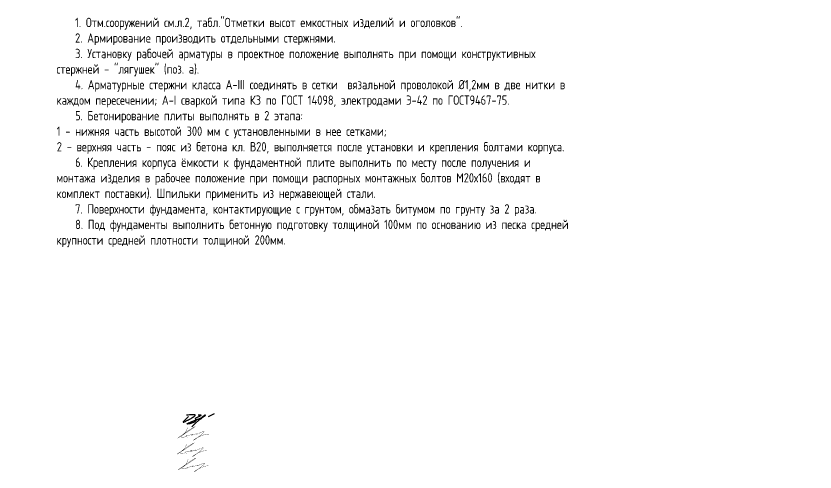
# Model space of a CAD drawing. Header units: millimetres. Extents: x 20530103 to 31271019, y 32092698 to 33532929.
# Drawn here: x 26422453 to 26448150, y 32991898 to 33006576 of the extents above; entities that cross this region are included whole.
import ezdxf
from ezdxf import colors
from ezdxf.entities.mleader import LeaderData, LeaderLine
from ezdxf.math import Vec2, Vec3

# ---------------------------------------------------------------- set-up
doc = ezdxf.new("R2010")
doc.units = ezdxf.units.MM
doc.layers.add('подпись', color=7, linetype='Continuous', lineweight=25)
doc.styles.add('GOST 2.304', font='GOST.TTF')

# ---------------------------------------------------------------- blocks, each defined once
blk = doc.blocks.new('_None')
blk = doc.blocks.new('_Dot')
at = {"color": 0, "linetype": 'ByBlock', "lineweight": -2}
blk.add_line((-0.5, 0), (-1, 0), dxfattribs=at)
at = {"color": 0, "linetype": 'ByBlock', "const_width": 0.5}
blk.add_lwpolyline([(-0.25, 0, 1), (0.25, 0, 1)], format="xyb", close=True, dxfattribs=at)
blk = doc.blocks.new('Косов')
at = {"layer": 'подпись', "color": 5, "lineweight": 30, "const_width": 0.07513148009015776}
blk.add_lwpolyline([(0, 0), (-0.07328898886044044, -0.1937150149605031), (-0.1397563794203052, -0.3641328199355485), (-0.2004995418305953, -0.5143439100787646), (-0.2566158462445856, -0.6474387805438937), (-0.3092026628130498, -0.7665079264847918), (-0.3593573616903996, -0.8746418430550875), (-0.4081773130269539, -0.9749310254086367), (-0.4567598869757603, -1.070465968698954), (-0.506434094245833, -1.16395799083557), (-0.5594555077707355, -1.256601700749684), (-0.6183113410436363, -1.349212530128284), (-0.6854888075556573, -1.442605910658244), (-0.7634751207976933, -1.537597274026666), (-0.8547574942615483, -1.63500205192031), (-0.961823141439254, -1.735635676026163), (-1.087159275821705, -1.840313578031214), (-1.232196190668674, -1.949572188416596), (-1.394136498312946, -2.06283193284105), (-1.569125890850955, -2.179234235757235), (-1.753310060384592, -2.297920521618266), (-1.942834699013019, -2.418032214876803), (-2.133845498833807, -2.538710739985959), (-2.322488151948392, -2.659097521398508), (-2.504908350455707, -2.778333983567336), (-2.674847880744665, -2.893545159917949), (-2.816432906361342, -2.993790519765867), (-2.91138568514566, -3.066113141399114), (-2.941428474932991, -3.097556103105944), (-2.888283533561207, -3.075162483174381), (-2.733673118867273, -2.98597535989245), (-2.459319488689516, -2.817037811548403), (-2.046944900863537, -2.555392916430264), (-1.490260853404379, -2.19603471256903), (-0.8309358050285027, -1.765761076967124), (-0.1226274546318109, -1.29932084636971), (0.5810064988913837, -0.8314628575220695), (1.226308356647905, -0.3969359471695952), (1.75962041974276, -0.03048895205745339), (2.127284989280724, 0.2331292910689626), (2.275644366369534, 0.3591699454646005), (2.169348876885579, 0.3239603392578374), (1.846280945803073, 0.14813246007202), (1.362631022866253, -0.1366055395955073), (0.7745895578216277, -0.4985455072475133), (0.1383470004134324, -0.9059792903869948), (-0.4899061996122782, -1.327198736516607), (-1.053979592510814, -1.730495693139119), (-1.497682728534755, -2.084162007757413), (-1.778595489148529, -2.363301329384626), (-1.909379080644158, -2.570264513074903), (-1.916465040521189, -2.714214215392758), (-1.826284906282808, -2.804313092902703), (-1.665270215426744, -2.849723802169251), (-1.459852505455046, -2.859608999757029), (-1.236463313868398, -2.843131342230322), (-1.021534178167485, -2.80945348615387), (-0.8365743664082856, -2.76655938966951), (-0.683404068875916, -2.71771821722939), (-0.5589212064107869, -2.665020434862754), (-0.4600236998535365, -2.610556508599416), (-0.3836094700441208, -2.556416904468506), (-0.3265764378231779, -2.504692088499723), (-0.2858225240324828, -2.457472526722427), (-0.2582456495113092, -2.416848685166201), (-0.2409497057733461, -2.384538506196805), (-0.2318624670194822, -2.360769837525936), (-0.2291176781220656, -2.345398003201581), (-0.2308490839552633, -2.338278327271723), (-0.2351904293911957, -2.339266133784463), (-0.2402754593051668, -2.348216746787671), (-0.2442379185692971, -2.364985490329559), (-0.2452115520557072, -2.389427688457886), (-0.2418676145284735, -2.420898252668849), (-0.2350274003013055, -2.456750444249906), (-0.2260497135798687, -2.493837111936728), (-0.2162933585684641, -2.529011104464871), (-0.2071171394713929, -2.559125270569893), (-0.1998798604931835, -2.581032458987465), (-0.1959403258383645, -2.59158551845303), (-0.1966573397105549, -2.587637297702145), (-0.2029241089587686, -2.567317067644581), (-0.2137714510074602, -2.533859787885831), (-0.2277645859251152, -2.491776840205716), (-0.2434687337783998, -2.445579606383944), (-0.2594491146376185, -2.399779468200109), (-0.2742709485696651, -2.35888780743403), (-0.2864994556423426, -2.327416005865416), (-0.2946998559259555, -2.309875445273974), (-0.2969990816911832, -2.309120716355551), (-0.2897709140379447, -2.321379245470894), (-0.2689508462667618, -2.341221667896889), (-0.230474371680657, -2.363218618910537), (-0.170276983580834, -2.381940733788497), (-0.08429417527122496, -2.391958647807883), (0.03153855994764854, -2.387842996245467), (0.1812857287720817, -2.364164414378251), (0.3660650047072522, -2.317628573146862), (0.5752067284893201, -2.253481286147348), (0.7950944076617361, -2.179103402639726), (1.012111549766132, -2.101875771883556), (1.21264166234937, -2.029179243138856), (1.383068252950125, -1.968394665665528), (1.509774829115486, -1.926902888723248), (1.579144898385721, -1.912084761572032), (1.583010662750439, -1.928610911074429), (1.534999101974563, -1.970311074503684), (1.454185890268946, -2.028304766736028), (1.359646701844667, -2.093711502647466), (1.270457210912127, -2.157650797114229), (1.205693091681951, -2.211242165012209), (1.184430018363628, -2.24560512121775), (1.225743665168466, -2.251859180606857), (1.342211195730442, -2.224131152077007), (1.520415731369667, -2.168577020612133), (1.740441882831419, -2.094360065217074), (1.982374260862116, -2.010643564897123), (2.226297476203854, -1.926590798657458), (2.452296139603732, -1.851365045503144), (2.640454861804301, -1.794129584439474), (2.770858253551296, -1.764047694471515), (2.830399574328794, -1.767019887128185), (2.833206678580609, -1.795895604034172), (2.800216069490489, -1.840261519337673), (2.752364250240362, -1.889704307187117), (2.71058772401534, -1.933810641730702), (2.695822993998718, -1.962167197116855), (2.729006563373787, -1.964360647494004), (2.831074935323613, -1.929977667010348), (3.015668041441813, -1.852548153736848), (3.267239526957837, -1.74137490143471), (3.562946465513505, -1.609703927787791), (3.879945930748363, -1.470781250479604), (4.195394996301729, -1.337852887194117), (4.486450735814742, -1.224164855614958), (4.730270222926492, -1.142963173425983), (4.904010531278118, -1.107493858310818), (4.990464882817378, -1.127502892461166), (4.994971092719879, -1.198736116099781), (4.928503124469444, -1.313439333957149), (4.802034941550573, -1.463858350763871), (4.62654050744527, -1.642238971250549), (4.412993785638037, -1.840827000147783), (4.172368739612693, -2.051868242186174), (3.915639332853516, -2.267608502096323), (3.65274303159913, -2.481060775397168), (3.38947131310988, -2.688306820762477), (3.130579157403645, -2.886195587654242), (2.880821544496484, -3.071576025534455), (2.644953454405822, -3.241297083865334), (2.4277298671484, -3.392207712108757), (2.233905762739596, -3.521156859727057), (2.06823612119706, -3.624993476182112), (1.935649452800817, -3.700824862479521), (1.841768388879245, -3.746791725798175), (1.792389091022187, -3.761293124860572), (1.79330772082335, -3.742728118389095), (1.850320439871666, -3.68949576510613), (1.969223409760616, -3.599995123734175), (2.155812792080724, -3.472625252995613), (2.415884748423196, -3.305785211612829), (2.752626198529015, -3.100845159682081), (3.158787094745776, -2.871059662794551), (3.624508147569486, -2.632654387915295), (4.139930067496607, -2.401855002009484), (4.695193565022691, -2.194887172042286), (5.280439350646247, -2.02797656497853), (5.885808134861236, -1.917348847783387), (6.50144062816571, -1.879229687421912)], dxfattribs=at)
blk = doc.blocks.new('Драничников')
at = {"layer": 'подпись', "color": 5, "lineweight": 30}
for points in [[(8.980710327489533, 1.965112983677784), (11.17302765845113, 3.080672687485674)], [(1.856487378461338, 1.954604087917232), (0.9443946431343875, 1.144106291818275), (0.3477724536323876, 0.5765809232253787), (0.01854924306553585, 0.216034698386693), (-0.09134655545642545, 0.0264743335503681), (-0.02998650882352649, -0.02809345503533223), (0.1545578160740888, 0.01633804887757151), (0.4142148523466176, 0.1237755615372862), (0.700913033103916, 0.2582257991919619), (0.974858494128398, 0.389834351016475), (1.22936818189396, 0.513302297891812), (1.466036745546944, 0.6294695936257995), (1.686458834233576, 0.7391761920262638), (1.892229097100312, 0.8432620469010885), (2.084942183293379, 0.9425671120578727), (2.266192741959344, 1.037931341304443), (2.437575422244208, 1.130194688448626), (2.600457517376867, 1.220055009849432), (2.755296896913933, 1.307641772071349), (2.902324074494459, 1.392942344229994), (3.041769563757157, 1.475944095441037), (3.173863878341308, 1.556634394820094), (3.298837531886079, 1.635000611482894), (3.416921038029955, 1.711030114545053), (3.528344910412102, 1.784710273122357), (3.633220458700748, 1.85597556450233), (3.731182176680591, 1.924548898659907), (3.821745354165728, 1.990100293742103), (3.904425280969804, 2.052299767895875), (3.978737246906803, 2.110817339268351), (4.044196541790825, 2.165323026006149), (4.100318455435854, 2.21548684625634), (4.146618277655421, 2.260978818165938), (4.182906808328426, 2.30161237304759), (4.210176887591729, 2.337774594877317), (4.229716865646424, 2.36999598079683), (4.242815092694059, 2.398807027947953), (4.250759918935955, 2.424738233472397), (4.254839694573775, 2.448320094511985), (4.256342769808839, 2.470083108208257), (4.256557494842355, 2.490557771703209), (4.256446974604387, 2.510157746458503), (4.255673332939637, 2.52882935121562), (4.253573448419957, 2.546402069036333), (4.249484199618905, 2.562705382982074), (4.242742465109131, 2.577568776114504), (4.232685123463284, 2.590821731495225), (4.218649053254353, 2.602293732185672), (4.199971133054987, 2.611814261247559), (4.175789305009857, 2.619285429327306), (4.144445765551154, 2.624899857410867), (4.104083774682408, 2.628922794069183), (4.052846592407832, 2.631619487873138), (3.988877478731069, 2.633255187393559), (3.910319693655879, 2.634095141201385), (3.815316497186359, 2.634404597867331), (3.702011149326154, 2.634448805962506), (3.566908052837789, 2.634126718412176), (3.399956181517496, 2.631872105559751), (3.189465651920159, 2.625752442103021), (2.923746580600778, 2.613835202739949), (2.591109084114009, 2.59418786216844), (2.17986327901508, 2.564877895086454), (1.678319281858307, 2.523972776191727), (1.07478720919903, 2.469539980182219)], [(5.304213564505403, 2.566545171817666), (5.525989789249252, 2.566507279164739), (5.707012465710477, 2.566242030593799), (5.851999229185139, 2.565522070187114), (5.965667714969754, 2.56412004202673), (6.052735558360496, 2.561808590194858), (6.117920394653879, 2.558360358773427), (6.165939859146079, 2.553547991844653), (6.201511587133609, 2.547144133490519), (6.228727985138221, 2.53896879360957), (6.24918054458567, 2.529031445364922), (6.26383552812672, 2.517388927735908), (6.273659198412361, 2.504098079702317), (6.279617818093811, 2.489215740243424), (6.282677649822176, 2.472798748338732), (6.283804956248332, 2.454903942967746), (6.283966000023725, 2.435588163109799), (6.283261828222408, 2.414671418663431), (6.278332625613416, 2.391026403202318), (6.26495336138953, 2.363288981219), (6.238899004743075, 2.33009501720619), (6.195944524866036, 2.290080375656601), (6.13186489095142, 2.241880921062716), (6.042435072191438, 2.184132517917192), (5.923430037778417, 2.11547103071274), (5.772778322682825, 2.035290177001627), (5.597022724986346, 1.946015086574505), (5.40485960854835, 1.85082874228226), (5.204985337228436, 1.752914126975099), (5.006096274885749, 1.655454223503966), (4.81688878538057, 1.561632014718953), (4.646059232571361, 1.474630483471003), (4.50230398031897, 1.397632612610266), (4.392159511261866, 1.333022481553826), (4.313522783159442, 1.279988555983721), (4.262130872551779, 1.236920398147845), (4.233720855978277, 1.202207570294661), (4.224029809977878, 1.17423963467246), (4.228794811090438, 1.151406153529251), (4.243752935855241, 1.132096689113666), (4.2646412608118, 1.1147008036736), (4.287841037600515, 1.097772260953604), (4.312310218264088, 1.080521630683165), (4.337650929946108, 1.062323684088312), (4.363465299790619, 1.042553192394621), (4.389355454940983, 1.020584926828008), (4.414923522540903, 0.9957936586141045), (4.439771629734309, 0.9675541589788281), (4.463501903664564, 0.9352411991479244), (4.485609108958897, 0.8983937518434573), (4.50515856017671, 0.8572075957724223), (4.5211082093615, 0.81204271113819), (4.532416008555742, 0.7632590781441877), (4.538039909802592, 0.7112166769936721), (4.536937865144864, 0.6562754878900705), (4.528067826625829, 0.5987954910364692), (4.510387746288529, 0.5391366666364092), (4.482947150086829, 0.4776558371721649), (4.445161859621066, 0.4146971942416258), (4.396539270402286, 0.3506017717214718), (4.336586777941534, 0.2857106034887238), (4.264811777750197, 0.2203647234203459), (4.180721665339775, 0.1549051653927904), (4.083823836221086, 0.08967296328324892), (3.973625685905517, 0.02500915096851486), (3.850127214393183, -0.03873892223265329), (3.715298839638763, -0.1011986452323299), (3.571603584086688, -0.1619910915006813), (3.42150447018048, -0.220737334508101), (3.267464520363887, -0.2770584477246416), (3.111946757081114, -0.3305755046202989), (2.957414202775794, -0.3809095786655234), (2.806329879892132, -0.4276817433304245), (2.660825250159974, -0.470582541948886), (2.521705532455371, -0.509580397310117), (2.389444384940703, -0.5447132020672143), (2.264515465778231, -0.5760188488730478), (2.14739243312988, -0.6035352303804871), (2.038548945158595, -0.6273002392427998), (1.938458660025958, -0.6473517681127419), (1.847595235894914, -0.6637277096434104), (1.76627444487292, -0.6764975336984662), (1.694180514852519, -0.6858570189852458), (1.630839787671107, -0.6920335214214219), (1.575778605166306, -0.6952543969249518), (1.52852330917608, -0.6957470014137357), (1.488600241537824, -0.6937386908056169), (1.455535744089389, -0.6894568210186094), (1.428856158668509, -0.6831287479704429), (1.408122562044696, -0.6749565658105325), (1.393034970715689, -0.6650413216135007), (1.383328136109867, -0.6534588006851436), (1.378736809656857, -0.6402847883314848), (1.378995742785492, -0.6255950698584911), (1.383839686925171, -0.6094654305723566), (1.393003393504841, -0.5919716557787069), (1.406221613953676, -0.5731895307836226), (1.424056422623948, -0.5529169614379157), (1.45037918556261, -0.529840335771496), (1.489888591739145, -0.5023681623591187), (1.547283330123378, -0.4689089497754821), (1.62726208968536, -0.4278712065953414), (1.734523559394802, -0.377663441393338), (1.873766428221643, -0.3166941627443975), (2.049689385135366, -0.2433718792230479), (2.26488491914472, -0.1568061134842651), (2.513520719411076, -0.05891044450368099), (2.787658275134618, 0.04770053466285162), (3.079359075515981, 0.1604122309597074), (3.38068460975478, 0.2766100513307492), (3.683696367051084, 0.3936794027205792), (3.980455836605529, 0.5090056920730603), (4.263024507617843, 0.6199743263326241), (4.5251090419722, 0.724501209585128), (4.766996792286704, 0.8226242344834986), (4.99062028386345, 0.914911790822714), (5.197912042004873, 1.00193226839724), (5.390804592012614, 1.084254057001999), (5.571230459189451, 1.16244554643157), (5.741122168837023, 1.237075126480875), (5.902412246257427, 1.308711186944436), (6.05675217957662, 1.377865278637728), (6.204669308215216, 1.444821596457928), (6.346409934417807, 1.509807496323162), (6.482220360428528, 1.573050334151048), (6.61234688849197, 1.634777465859713), (6.737035820852157, 1.695216247367), (6.856533459753791, 1.754594034590809), (6.971086107441351, 1.813138183448928), (7.08082638820008, 1.870975002784689), (7.185432214479761, 1.927826613142884), (7.284467820770828, 1.983314087993733), (7.377497441564174, 2.037058500807404), (7.464085311350459, 2.088680925054064), (7.543795664620461, 2.13780243420382), (7.616192735864956, 2.184044101726897), (7.68084075957438, 2.227027001093518), (7.737357651497859, 2.266441675637566), (7.785576052418378, 2.302256548148193), (7.825382284376474, 2.334509511278725), (7.856662669413595, 2.363238457681689), (7.879303529570734, 2.388481280010183), (7.893191186888771, 2.410275870917417), (7.898211963409153, 2.42866012305609), (7.894252181172305, 2.443671929079471), (7.881291314991586, 2.455199189888845), (7.85968145076788, 2.462529839380466), (7.829867827173189, 2.464801819698891), (7.792295682880308, 2.461153072988736), (7.747410256561921, 2.450721541394671), (7.695656786890481, 2.432645167061423), (7.637480512538446, 2.406061892133607), (7.573326672178382, 2.370109658755837), (7.496093551097147, 2.317453080854989), (7.368491621038743, 2.214863459486196), (7.145684400361802, 2.022638767487081), (6.782835407424159, 1.701076977695152), (6.235108160584218, 1.210476062947862), (5.457666178200952, 0.5111339960826058), (4.405672978632197, -0.4366512500631075), (3.034292080235446, -1.672581702652224)]]:
    blk.add_lwpolyline(points, dxfattribs=at)

msp = doc.modelspace()

# ---------------------------------------------------------------- block references
at = {"color": 1, "xscale": 106.48, "yscale": 106.48, "zscale": 106.48}
for p in [(26427969.06925616, 32993320.52306651), (26427940.53589583, 32992797.86383437), (26427988.09149639, 32992303.62983415)]:
    msp.add_blockref('Косов', p, dxfattribs=at)
at = {"layer": 'подпись', "color": 1, "ltscale": 100, "xscale": 89.60000000000001, "yscale": 89.60000000000001, "zscale": 89.60000000000001}
msp.add_blockref('Драничников', (26427836.23358335, 32993505.78605242), dxfattribs=at)

# ---------------------------------------------------------------- texts
at = {"color": 7, "lineweight": 25, "insert": (26423755.14004414, 33006517.72236414), "char_height": 300, "width": 16443.90151220195, "attachment_point": 1, "style": 'GOST 2.304'}
msp.add_mtext('\\pi600;{\\C0;1. Отм.сооружений см.л.2, табл."Отметки высот емкостных изделий и оголовков".}\\P2. Армирование производить отдельными стержнями.\\P3. Установку рабочей арматуры в проектное положение выполнять при помощи конструктивных стержней - "лягушек" (поз. а).\\P4.{\\A1;\\C256; \\C7;Арматурные стержни класса А-III \\A0;\\C256;соединять в сетки  вязальной проволокой Ø1,2мм в две нитки в каждом пересечении; А-I }сваркой типа К3 по ГОСТ 14098, электродами Э-42 по ГОСТ9467-75{\\C256;.\\P\\T0.95;\\C7;5}. Бетонирование плиты выполнять в 2 этапа:\\P\\pi9.9999,t9.9999;1 - нижняя часть высотой 300 мм с установленными в нее сетками;\\P\\ptz;2 - верхняя часть - пояс из бетона кл. В20, выполняется после установки и крепления болтами корпуса.\\P\\pi600;{\\T0.95;6.} Крепления корпуса ёмкости к фундаментной плите выполнить по месту после получения и монтажа изделия в рабочее положение при помощи распорных монтажных болтов М20х160 (входят в комплект поставки). Шпильки применить из нержавеющей стали.\\P7. Поверхности фундамента, контактирующие с грунтом, обмазать битумом по грунту за 2 раза.\\P8. Под фундаменты выполнить бетонную подготовку толщиной 100мм по основанию из песка средней крупности средней плотности толщиной 200мм.', dxfattribs=at)

# ---------------------------------------------------------------- leaders
at = {"color": 7, "linetype": 'Continuous', "lineweight": 20}
ml = msp.add_multileader_mtext('Standard', dxfattribs=at)
ml.set_content('а\\P"лягушка"\\Pшаг не более 800х800', color=7, style='GOST 2.304')
ml.set_leader_properties(linetype='Continuous', lineweight=20)
ml.set_arrow_properties(name='NONE')
ml.build(insert=Vec2(0, 0))
ml.multileader.update_dxf_attribs({"text_left_attachment_type": 6, "text_right_attachment_type": 6, "dogleg_length": 3, "arrow_head_size": 30, "scale": 100})
ctx = ml.context
ctx.base_point, ctx.scale, ctx.char_height, ctx.arrow_head_size, ctx.landing_gap_size, ctx.plane_origin = Vec3(26348428.22258449, 33006002.10494713), 100, 300, 30, 0, Vec3(26353409.9882785, 33005580.42973007)
ctx.left_attachment, ctx.right_attachment, ctx.text_align_type = 6, 6, 1
notes = []
notes.append((ctx, [(0, (1, 1, 0), (26348290.22258449, 33006002.10494713), (1, 0), 137.9999999962747, [(0, [(26348200.13683229, 33006002.10494714)], 0, [])])]))
ctx.mtext.insert, ctx.mtext.width, ctx.mtext.alignment, ctx.mtext.flow_direction = Vec3(26349539.41649681, 33006362.10494713), 2835.083475447726, 2, 5
ml = msp.add_multileader_mtext('Standard', dxfattribs=at)
ml.set_content('б\\Pхомут \\Pшаг 400', color=7, style='GOST 2.304')
ml.set_leader_properties(linetype='Continuous', lineweight=20)
ml.set_arrow_properties(name='NONE')
ml.build(insert=Vec2(0, 0))
ml.multileader.update_dxf_attribs({"text_left_attachment_type": 6, "text_right_attachment_type": 6, "dogleg_length": 3, "arrow_head_size": 30, "scale": 100})
ctx = ml.context
ctx.base_point, ctx.scale, ctx.char_height, ctx.arrow_head_size, ctx.landing_gap_size, ctx.plane_origin = Vec3(26471638.90335176, 33003821.91812696), 100, 300, 30, 0, Vec3(26476620.66904577, 33003400.24290989)
ctx.left_attachment, ctx.right_attachment, ctx.text_align_type = 6, 6, 1
notes.append((ctx, [(0, (1, 1, 0), (26471500.90335176, 33003821.91812696), (1, 0), 137.9999999962747, [(0, [(26471410.81759955, 33003821.91812696)], 0, [])])]))
ctx.mtext.insert, ctx.mtext.width, ctx.mtext.alignment, ctx.mtext.flow_direction = Vec3(26472233.63127382, 33004181.91812696), 2835.083475447726, 2, 5
ml = msp.add_multileader_mtext('Standard', dxfattribs=at)
ml.set_content('б\\Pхомут \\Pшаг 400', color=7, style='GOST 2.304')
ml.set_leader_properties(linetype='Continuous', lineweight=20)
ml.set_arrow_properties(name='NONE')
ml.build(insert=Vec2(0, 0))
ml.multileader.update_dxf_attribs({"text_left_attachment_type": 6, "text_right_attachment_type": 6, "dogleg_length": 3, "arrow_head_size": 30, "scale": 100})
ctx = ml.context
ctx.base_point, ctx.scale, ctx.char_height, ctx.arrow_head_size, ctx.landing_gap_size, ctx.plane_origin = Vec3(26407072.46203594, 33003607.35494243), 100, 300, 30, 0, Vec3(26412054.22772995, 33003185.67972536)
ctx.left_attachment, ctx.right_attachment, ctx.text_align_type = 6, 6, 1
notes.append((ctx, [(0, (1, 1, 0), (26406934.46203595, 33003607.35494243), (1, 0), 137.9999999962747, [(0, [(26406844.37628374, 33003607.35494243)], 0, [])])]))
ctx.mtext.insert, ctx.mtext.width, ctx.mtext.alignment, ctx.mtext.flow_direction = Vec3(26407667.189958, 33003967.35494243), 2835.083475447726, 2, 5
ml = msp.add_multileader_mtext('Standard', dxfattribs=at)
ml.set_content('{\\C7;б\\P(П-образ. хомут) шаг200 по периметру плиты}', color=84, style='GOST 2.304')
ml.set_leader_properties(linetype='Continuous', lineweight=20)
ml.set_arrow_properties(name='DOT')
ml.build(insert=Vec2(0, 0))
ml.multileader.update_dxf_attribs({"text_left_attachment_type": 6, "text_right_attachment_type": 6, "dogleg_length": 3, "arrow_head_size": 30, "scale": 100})
ctx = ml.context
ctx.base_point, ctx.scale, ctx.char_height, ctx.arrow_head_size, ctx.landing_gap_size, ctx.plane_origin = Vec3(26323683.03741338, 32999121.79115247), 100, 300, 30, 0, Vec3(26324728.03641584, 32999370.90887742)
ctx.left_attachment, ctx.right_attachment, ctx.text_align_type = 6, 6, 1
notes.append((ctx, [(1, (1, 1, 0), (26328009.53741338, 32999121.79115247), (-1, 0), 107, [(0, [(26329246.79108792, 32996145.2017495)], 0, [])])]))
ctx.mtext.insert, ctx.mtext.width, ctx.mtext.defined_height, ctx.mtext.alignment, ctx.mtext.flow_direction = Vec3(26325759.25296456, 32999506.11095762), 4423.082588657271, 2213.899996849879, 2, 5
ml = msp.add_multileader_mtext('Standard', dxfattribs=at)
ml.set_content('в\\P(П-образ. хомут) шаг200 по периметру плиты', color=7, style='GOST 2.304')
ml.set_leader_properties(linetype='Continuous', lineweight=20)
ml.set_arrow_properties(name='NONE')
ml.build(insert=Vec2(0, 0))
ml.multileader.update_dxf_attribs({"text_left_attachment_type": 6, "text_right_attachment_type": 6, "dogleg_length": 3, "arrow_head_size": 30, "scale": 100})
ctx = ml.context
ctx.base_point, ctx.scale, ctx.char_height, ctx.arrow_head_size, ctx.landing_gap_size, ctx.plane_origin = Vec3(26395117.50336676, 32992952.35494243), 100, 300, 30, 0, Vec3(26395322.56391196, 32992845.67972536)
ctx.left_attachment, ctx.right_attachment, ctx.text_align_type = 6, 6, 1
notes.append((ctx, [(0, (1, 1, 0), (26395010.50336676, 32992952.35494243), (1, 0), 107, [(0, [(26394536.78683133, 32996988.35494243)], 0, [])])]))
ctx.mtext.insert, ctx.mtext.width, ctx.mtext.alignment, ctx.mtext.flow_direction = Vec3(26396622.75336676, 32993336.67474758), 3276.040401450358, 2, 5
ml = msp.add_multileader_mtext('Standard', dxfattribs=at)
ml.set_content('в\\P(П-образ. хомут) шаг200 по периметру плиты', color=7, style='GOST 2.304')
ml.set_leader_properties(linetype='Continuous', lineweight=20)
ml.set_arrow_properties(name='NONE')
ml.build(insert=Vec2(0, 0))
ml.multileader.update_dxf_attribs({"text_left_attachment_type": 6, "text_right_attachment_type": 6, "dogleg_length": 3, "arrow_head_size": 30, "scale": 100})
ctx = ml.context
ctx.base_point, ctx.scale, ctx.char_height, ctx.arrow_head_size, ctx.landing_gap_size, ctx.plane_origin = Vec3(26460094.99490508, 32993638.71074747), 100, 300, 30, 0, Vec3(26459889.00522778, 32993060.24290989)
ctx.left_attachment, ctx.right_attachment, ctx.text_align_type = 6, 6, 1
notes.append((ctx, [(0, (1, 1, 0), (26459987.99490508, 32993638.71074747), (1, 0), 107, [(0, [(26459103.22814714, 32997202.91812696)], 0, [])])]))
ctx.mtext.insert, ctx.mtext.width, ctx.mtext.alignment, ctx.mtext.flow_direction = Vec3(26461600.24490508, 32994023.03055263), 3276.040401450358, 2, 5
ml = msp.add_multileader_mtext('Standard', dxfattribs=at)
ml.set_content('а\\P"лягушка"\\Pшаг не более 800х800', color=7, style='GOST 2.304')
ml.set_leader_properties(linetype='Continuous', lineweight=20)
ml.set_arrow_properties(name='NONE')
ml.build(insert=Vec2(0, 0))
ml.multileader.update_dxf_attribs({"text_left_attachment_type": 6, "text_right_attachment_type": 6, "dogleg_length": 3, "arrow_head_size": 30, "scale": 100})
ctx = ml.context
ctx.base_point, ctx.scale, ctx.char_height, ctx.arrow_head_size, ctx.landing_gap_size, ctx.plane_origin = Vec3(26345354.42891825, 32994187.85381703), 100, 300, 30, 0, Vec3(26323023.68046944, 32998875.62206514)
ctx.left_attachment, ctx.right_attachment, ctx.text_align_type = 6, 6, 1
notes.append((ctx, [(1, (1, 1, 0), (26345216.42891826, 32994187.85381703), (1, 0), 137.9999999962747, [(0, [(26342469.0131769, 32996145.2017495)], 0, [])])]))
ctx.mtext.insert, ctx.mtext.width, ctx.mtext.alignment, ctx.mtext.flow_direction = Vec3(26346465.62283057, 32994547.85381703), 2835.083475447726, 2, 5
ml = msp.add_multileader_mtext('Standard', dxfattribs=at)
ml.set_content('а\\P"лягушка"\\Pшаг не более 800х800', color=7, style='GOST 2.304')
ml.set_leader_properties(linetype='Continuous', lineweight=20)
ml.set_arrow_properties(name='NONE')
ml.build(insert=Vec2(0, 0))
ml.multileader.update_dxf_attribs({"text_left_attachment_type": 6, "text_right_attachment_type": 6, "dogleg_length": 3, "arrow_head_size": 30, "scale": 100})
ctx = ml.context
ctx.base_point, ctx.scale, ctx.char_height, ctx.arrow_head_size, ctx.landing_gap_size, ctx.plane_origin = Vec3(26409288.46203594, 32995357.35494243), 100, 300, 30, 0, Vec3(26414270.22772995, 32994935.67972536)
ctx.left_attachment, ctx.right_attachment, ctx.text_align_type = 6, 6, 1
notes.append((ctx, [(0, (1, 1, 0), (26409150.46203595, 32995357.35494243), (1, 0), 137.9999999962747, [(0, [(26409060.37628374, 32995357.35494243)], 0, [])])]))
ctx.mtext.insert, ctx.mtext.width, ctx.mtext.alignment, ctx.mtext.flow_direction = Vec3(26410399.65594826, 32995717.35494243), 2835.083475447726, 2, 5
ml = msp.add_multileader_mtext('Standard', dxfattribs=at)
ml.set_content('а\\P"лягушка"\\Pшаг не более 800х800', color=7, style='GOST 2.304')
ml.set_leader_properties(linetype='Continuous', lineweight=20)
ml.set_arrow_properties(name='NONE')
ml.build(insert=Vec2(0, 0))
ml.multileader.update_dxf_attribs({"text_left_attachment_type": 6, "text_right_attachment_type": 6, "dogleg_length": 3, "arrow_head_size": 30, "scale": 100})
ctx = ml.context
ctx.base_point, ctx.scale, ctx.char_height, ctx.arrow_head_size, ctx.landing_gap_size, ctx.plane_origin = Vec3(26473854.90335176, 32995571.91812696), 100, 300, 30, 0, Vec3(26478836.66904577, 32995150.24290989)
ctx.left_attachment, ctx.right_attachment, ctx.text_align_type = 6, 6, 1
notes.append((ctx, [(0, (1, 1, 0), (26473716.90335176, 32995571.91812696), (1, 0), 137.9999999962747, [(0, [(26473626.81759955, 32995571.91812696)], 0, [])])]))
ctx.mtext.insert, ctx.mtext.width, ctx.mtext.alignment, ctx.mtext.flow_direction = Vec3(26474966.09726407, 32995931.91812696), 2835.083475447726, 2, 5
for ctx, leaders in notes:
    for number, flags, end, landing, length, lines in leaders:
        leader = LeaderData()
        leader.index, (leader.has_last_leader_line, leader.has_dogleg_vector, leader.attachment_direction) = number, flags
        leader.last_leader_point, leader.dogleg_vector, leader.dogleg_length = Vec3(end), Vec3(landing), length
        for number, points, colour, breaks in lines:
            line = LeaderLine()
            line.index, line.vertices, line.color, line.breaks = number, Vec3.list(points), colors.encode_raw_color(colour), breaks
            leader.lines.append(line)
        ctx.leaders.append(leader)

doc.saveas('drawing.dxf')
